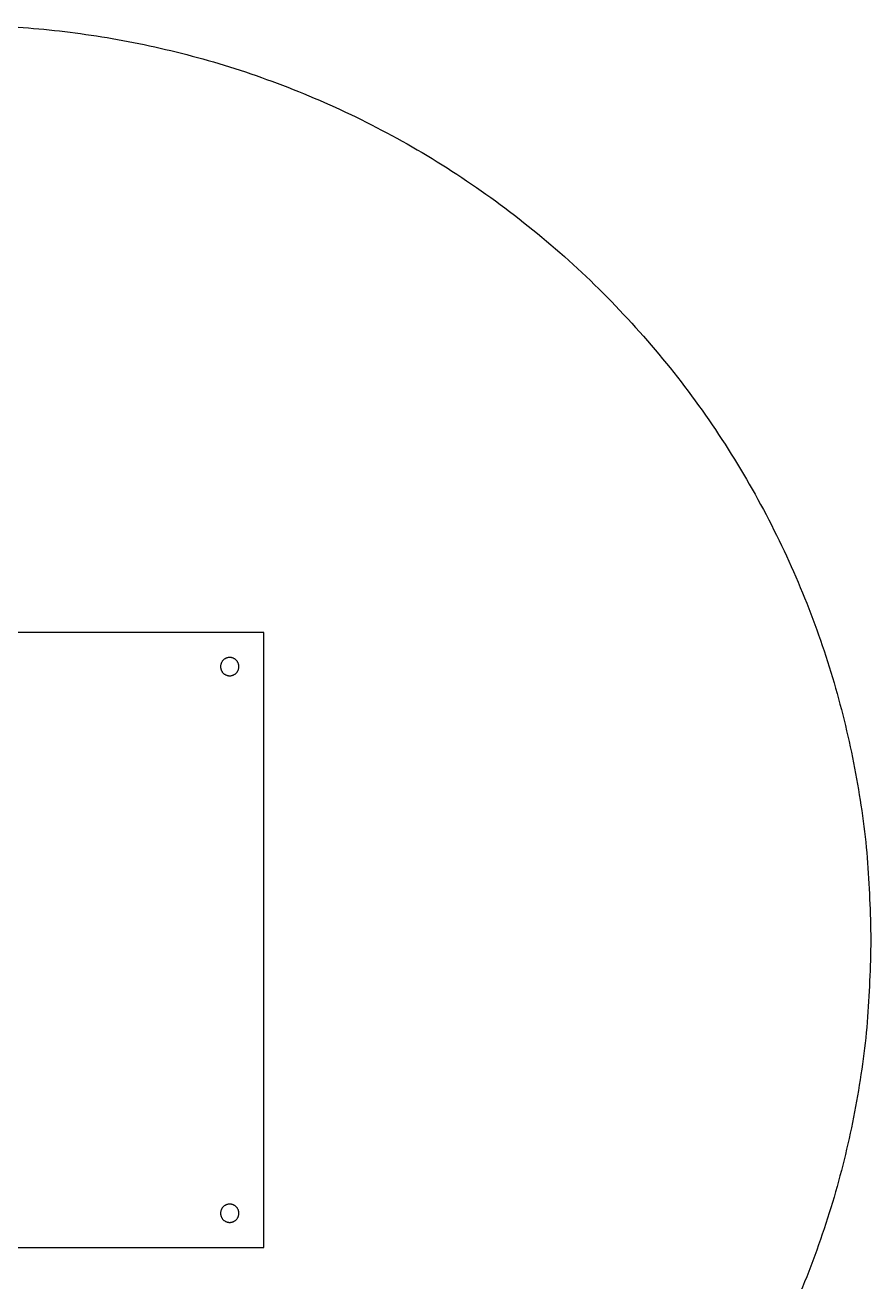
# Model space of a CAD drawing. Header units: millimetres. Extents: x -400 to 400, y -2300 to 700.
# Drawn here: x 30 to 400, y -150 to 400 of the extents above; entities that cross this region are included whole.
import ezdxf

# ---------------------------------------------------------------- set-up
doc = ezdxf.new("R2010")
doc.units = ezdxf.units.MM
doc.layers.add('embase béton 40kg$Ø800', color=7, linetype='Continuous', true_color=0xcee0cb)
doc.layers.add('platine acier 5mm', color=7, linetype='Continuous', true_color=0xc6cef0)

msp = doc.modelspace()

# ---------------------------------------------------------------- linework, layer by layer
at = {"layer": 'embase béton 40kg$Ø800'}
for points in [[(400, 0), (400, 400), (0, 400), (-400, 400), (-400, 0), (-400, -400), (0, -400), (400, -400), (400, 0)], [(400, 0, 32), (400, 400, 32), (0, 400, 32), (-400, 400, 32), (-400, 0, 32), (-400, -400, 32), (0, -400, 32), (400, -400, 32), (400, 0, 32)]]:
    msp.add_rational_spline(points, [1, 0.707106781187, 1, 0.707106781187, 1, 0.707106781187, 1, 0.707106781187, 1], degree=2, knots=[0, 0, 0, 628.318531, 628.318531, 1256.637061, 1256.637061, 1884.955592, 1884.955592, 2513.274123, 2513.274123, 2513.274123], dxfattribs=at)
msp.add_open_spline([(400, 0), (400, 0, 16), (400, 0, 32)], degree=2, dxfattribs=at)
at = {"layer": 'platine acier 5mm'}
for points in [[(134.5, 134.5, 32), (0, 134.5, 32), (-134.5, 134.5, 32)], [(134.5, 134.5, 37), (0, 134.5, 37), (-134.5, 134.5, 37)], [(134.5, -134.5, 32), (134.5, 0, 32), (134.5, 134.5, 32)], [(134.5, 134.5, 32), (134.5, 134.5, 34.5), (134.5, 134.5, 37)], [(134.5, -134.5, 37), (134.5, 0, 37), (134.5, 134.5, 37)], [(123.5, 119.5, 32), (123.5, 119.5, 34.5), (123.5, 119.5, 37)], [(123.5, -119.5, 32), (123.5, -119.5, 34.5), (123.5, -119.5, 37)], [(-134.5, -134.5, 32), (0, -134.5, 32), (134.5, -134.5, 32)], [(-134.5, -134.5, 37), (0, -134.5, 37), (134.5, -134.5, 37)], [(134.5, -134.5, 32), (134.5, -134.5, 34.5), (134.5, -134.5, 37)]]:
    msp.add_open_spline(points, degree=2, dxfattribs=at)
for points, knots in [([(123.5, 119.5, 32), (123.5, 115.5, 32), (119.5, 115.5, 32), (115.5, 115.5, 32), (115.5, 119.5, 32), (115.5, 123.5, 32), (119.5, 123.5, 32), (123.5, 123.5, 32), (123.5, 119.5, 32)], [359.398224, 359.398224, 359.398224, 365.681409, 365.681409, 371.964594, 371.964594, 378.24778, 378.24778, 384.530965, 384.530965, 384.530965]), ([(123.5, 119.5, 37), (123.5, 115.5, 37), (119.5, 115.5, 37), (115.5, 115.5, 37), (115.5, 119.5, 37), (115.5, 123.5, 37), (119.5, 123.5, 37), (123.5, 123.5, 37), (123.5, 119.5, 37)], [359.398224, 359.398224, 359.398224, 365.681409, 365.681409, 371.964594, 371.964594, 378.24778, 378.24778, 384.530965, 384.530965, 384.530965]), ([(123.5, -119.5, 32), (123.5, -123.5, 32), (119.5, -123.5, 32), (115.5, -123.5, 32), (115.5, -119.5, 32), (115.5, -115.5, 32), (119.5, -115.5, 32), (123.5, -115.5, 32), (123.5, -119.5, 32)], [284, 284, 284, 290.283185, 290.283185, 296.566371, 296.566371, 302.849556, 302.849556, 309.132741, 309.132741, 309.132741]), ([(123.5, -119.5, 37), (123.5, -123.5, 37), (119.5, -123.5, 37), (115.5, -123.5, 37), (115.5, -119.5, 37), (115.5, -115.5, 37), (119.5, -115.5, 37), (123.5, -115.5, 37), (123.5, -119.5, 37)], [284, 284, 284, 290.283185, 290.283185, 296.566371, 296.566371, 302.849556, 302.849556, 309.132741, 309.132741, 309.132741])]:
    msp.add_rational_spline(points, [1, 0.707106781187, 1, 0.707106781187, 1, 0.707106781187, 1, 0.707106781187, 1], degree=2, knots=knots, dxfattribs=at)

doc.saveas('drawing.dxf')
